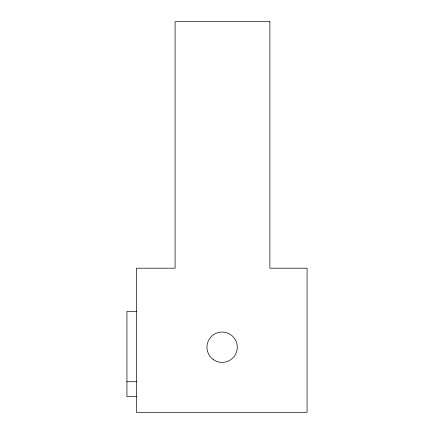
<?xml version="1.0" encoding="UTF-8"?>
<svg xmlns="http://www.w3.org/2000/svg" width="434" height="434" viewBox="0 0 434 434"><rect width="100%" height="100%" fill="white"/><g stroke="black" fill="none" stroke-linecap="round" stroke-linejoin="round"><path stroke-width="0.65" d="M136.417 311.352L126.934 311.352L126.934 396.681L136.417 396.681M126.934 381.741L136.417 381.741M269.899 21.7L175.097 21.7L175.097 268.196L136.417 268.196L136.417 412.3L307.066 412.3L307.066 268.196L269.899 268.196L269.899 21.7M213.685 359.824A15.168 15.168 0 0 0 237.257 348.214A15.168 15.168 0 0 0 215.416 333.605A15.168 15.168 0 0 0 213.685 359.824"/></g></svg>
